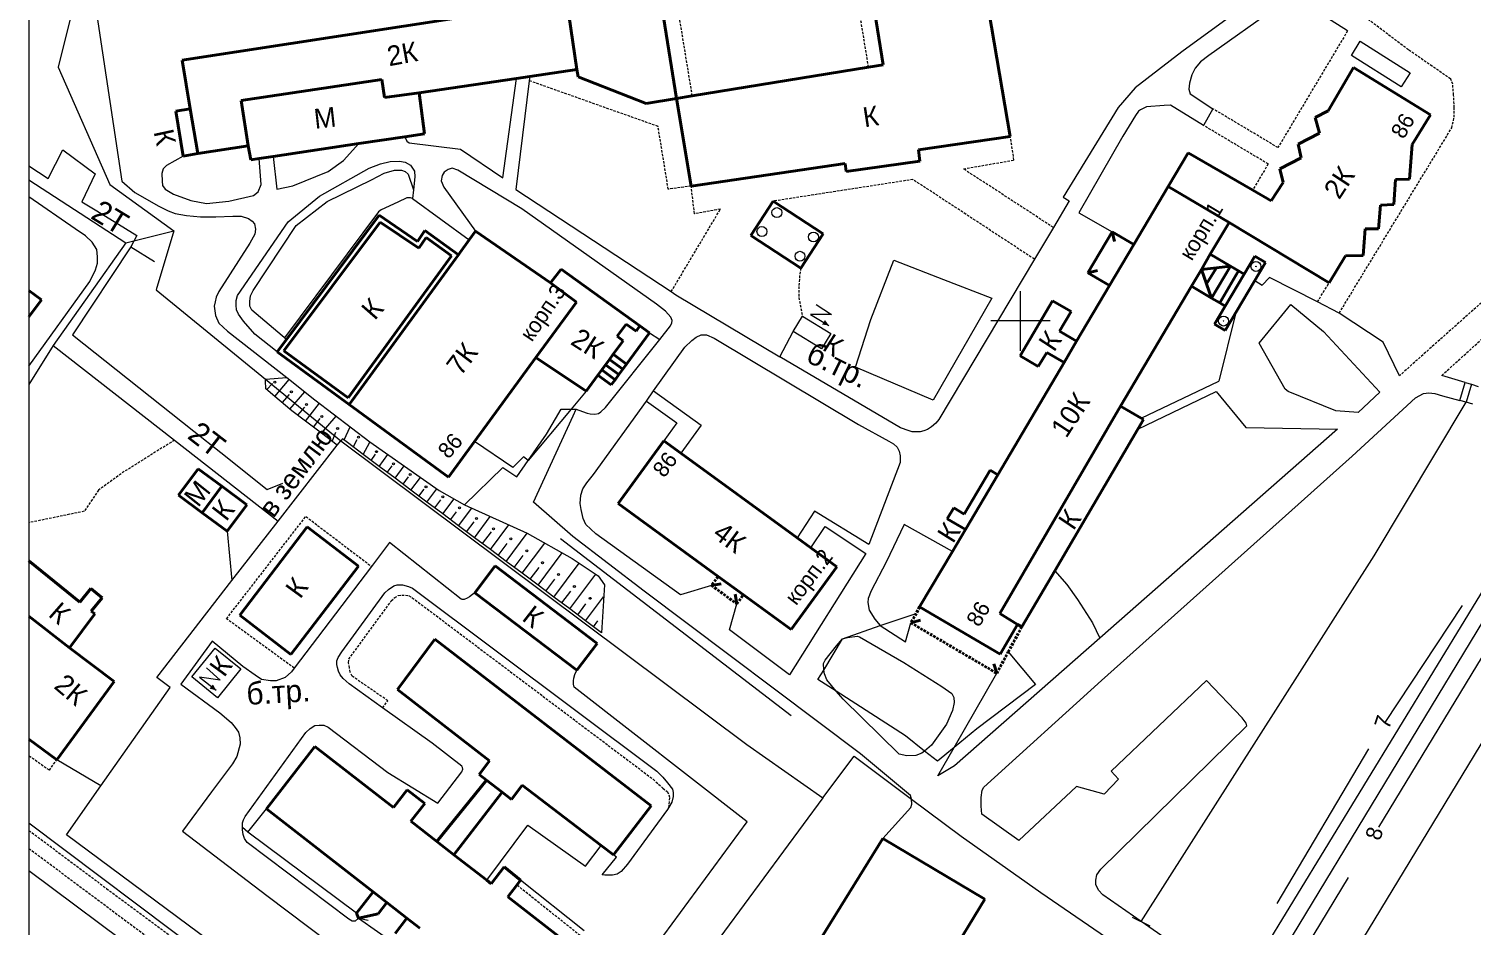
# Model space of a CAD drawing. Extents: x 1000 to 4000, y -5000 to -1000.
# Drawn here: x 2000 to 2291.1, y -1722.1 to -1541.1 of the extents above; entities that cross this region are included whole.
import ezdxf
from ezdxf.enums import TextEntityAlignment as Align

# ---------------------------------------------------------------- set-up
doc = ezdxf.new("R2010")
doc.units = 0
doc.header["$MEASUREMENT"] = 0
doc.linetypes.add('DASHED', pattern=[0.75, 0.5, -0.25])
for name, color, linetype in [('1', 7, 'CONTINUOUS'), ('11', 7, 'CONTINUOUS'), ('13', 7, 'CONTINUOUS'), ('16', 7, 'CONTINUOUS'), ('17', 7, 'CONTINUOUS'), ('18', 7, 'CONTINUOUS'), ('19', 7, 'CONTINUOUS'), ('24', 7, 'CONTINUOUS'), ('25', 7, 'CONTINUOUS'), ('37', 7, 'CONTINUOUS'), ('40', 7, 'CONTINUOUS'), ('42', 7, 'CONTINUOUS'), ('6', 7, 'CONTINUOUS'), ('7', 7, 'CONTINUOUS')]:
    doc.layers.add(name, color=color, linetype=linetype)
doc.styles.get("Standard").update_dxf_attribs({"font": 'txt', "height": 0.2})

msp = doc.modelspace()

# ---------------------------------------------------------------- linework, layer by layer
at = {"layer": '1', "color": 253, "linetype": 'Continuous', "lineweight": 0}
for p, q in [((2000, -1000), (2000, -2000)), ((2200, -1606.06), (2200, -1594.02)), ((2205.96, -1600), (2194.04, -1600))]:
    msp.add_line(p, q, dxfattribs=at)
at = {"layer": '11', "color": 253, "linetype": 'Continuous', "lineweight": 0}
for p, q in [((2010.84, -1528.99), (2005.91, -1548.88)), ((2005.91, -1548.88), (2016.32, -1572.53)), ((2000, -1571.61), (2019.57, -1584.25)), ((2016.32, -1572.53), (2029.27, -1581.88)), ((2077.4, -1575.36), (2088.81, -1583.69)), ((2029.27, -1581.88), (2025.65, -1593.77)), ((2019.57, -1584.25), (2004.92, -1604.98)), ((2169.84, -1599.73), (2174.48, -1587.8)), ((2174.48, -1587.8), (2184.44, -1591.67)), ((2184.44, -1591.67), (2194.2, -1595.46)), ((2025.65, -1593.77), (2047.7, -1611.78)), ((2194.2, -1595.46), (2182.39, -1615.99)), ((2166.73, -1609.34), (2169.84, -1599.73)), ((2004.92, -1604.98), (2000, -1612.88)), ((2004.92, -1604.98), (2029.39, -1624.07)), ((2182.39, -1615.99), (2166.73, -1609.34)), ((2047.7, -1611.78), (2062.9, -1624.19)), ((2112.4, -1614.21), (2109.39, -1617.82)), ((2109.39, -1617.82), (2100.71, -1628.15)), ((2271.31, -1647.44), (2289.86, -1616.42)), ((2029.39, -1624.07), (2050.31, -1640.39)), ((2062.19, -1625.11), (2062.9, -1624.19)), ((2062.9, -1624.19), (2144.79, -1685.44)), ((2050.31, -1640.39), (2062.19, -1625.11)), ((2097.64, -1629.58), (2089.88, -1624.33)), ((2099.73, -1627.46), (2097.64, -1629.58)), ((2100.71, -1628.15), (2099.73, -1627.46)), ((2040.97, -1652.41), (2050.31, -1640.39)), ((2039.98, -1642.46), (2040.97, -1652.41)), ((2224.33, -1721.15), (2271.31, -1647.44)), ((2025.79, -1671.94), (2040.97, -1652.41)), ((2171.72, -1661.45), (2178.99, -1659.02)), ((2164.12, -1664.17), (2171.72, -1661.45)), ((2160.31, -1670.48), (2164.12, -1664.17)), ((2197.54, -1666.78), (2203.05, -1673.36)), ((2159.16, -1672.33), (2160.31, -1670.48)), ((2028.52, -1673.97), (2025.79, -1671.94)), ((2162.85, -1674.71), (2159.16, -1672.33)), ((2203.05, -1673.36), (2191.17, -1682.31)), ((2014.54, -1693.78), (2028.52, -1673.97)), ((2176.79, -1683.68), (2162.85, -1674.71)), ((2191.17, -1682.31), (2186.61, -1686.06)), ((2180.64, -1686.77), (2176.79, -1683.68)), ((2144.79, -1685.44), (2160.13, -1696.19)), ((2160.13, -1696.19), (2166.44, -1687.79)), ((2166.44, -1687.79), (2178.05, -1696.46)), ((2183.23, -1688.85), (2180.64, -1686.77)), ((2186.61, -1686.06), (2183.23, -1688.85)), ((2014.54, -1693.78), (2005.64, -1688.52)), ((2007.57, -1703.65), (2014.54, -1693.78)), ((2160.13, -1696.19), (2123.03, -1746.51)), ((2178.05, -1696.46), (2188.03, -1703.92)), ((2072.16, -1751.55), (2007.57, -1703.65)), ((2188.03, -1703.92), (2204.09, -1715.29)), ((2204.09, -1715.29), (2220.77, -1726.73)), ((2222.54, -1720.26), (2226.12, -1722.04))]:
    msp.add_line(p, q, dxfattribs=at)
at = {"layer": '13', "color": 253, "linetype": 'Continuous', "lineweight": 40}
for p, q in [((2172.28, -1548.39), (2168.59, -1525)), ((2126.56, -1529.46), (2130.6, -1555.2)), ((2108.53, -1535.52), (2030.91, -1547.41)), ((2110.55, -1549.32), (2108.53, -1535.52)), ((2193.11, -1534.35), (2197.95, -1562.84)), ((2030.91, -1547.41), (2032.55, -1557.23)), ((2169.36, -1548.87), (2172.28, -1548.39)), ((2042.83, -1555.57), (2071.17, -1551.36)), ((2071.17, -1551.36), (2071.7, -1554.95)), ((2078.7, -1554.04), (2098.38, -1551.12)), ((2098.38, -1551.12), (2101.02, -1550.73)), ((2101.02, -1550.73), (2110.55, -1549.32)), ((2110.77, -1550.78), (2110.55, -1549.32)), ((2124.53, -1556.17), (2110.77, -1550.78)), ((2133.81, -1554.67), (2169.36, -1548.87)), ((2262.08, -1557.68), (2267.18, -1548.93)), ((2267.18, -1548.93), (2282.72, -1558.46)), ((2071.7, -1554.95), (2078.7, -1554.04)), ((2079.8, -1562.28), (2078.7, -1554.04)), ((2029.61, -1557.72), (2032.55, -1557.23)), ((2032.55, -1557.23), (2034.07, -1566.29)), ((2044.25, -1564.7), (2042.83, -1555.57)), ((2130.6, -1555.2), (2124.53, -1556.17)), ((2130.6, -1555.2), (2133.81, -1554.67)), ((2133.57, -1572.84), (2130.6, -1555.2)), ((2031.12, -1566.78), (2029.61, -1557.72)), ((2259.44, -1559.02), (2262.08, -1557.68)), ((2260.29, -1562.17), (2259.44, -1559.02)), ((2282.72, -1558.46), (2279.03, -1564.42)), ((2066.54, -1564.27), (2075.82, -1562.88)), ((2075.82, -1562.88), (2079.8, -1562.28)), ((2197.95, -1562.84), (2179.45, -1565.55)), ((2197.95, -1562.84), (2197.95, -1562.84)), ((2256, -1564.41), (2260.29, -1562.17)), ((2034.07, -1566.29), (2044.25, -1564.7)), ((2044.25, -1564.7), (2044.78, -1567.55)), ((2049.27, -1566.87), (2066.54, -1564.27)), ((2179.45, -1565.55), (2179.72, -1567.82)), ((2256.61, -1567.16), (2256, -1564.41)), ((2279.03, -1564.42), (2278.46, -1571.41)), ((2034.07, -1566.29), (2031.12, -1566.78)), ((2044.78, -1567.55), (2046.43, -1567.3)), ((2046.43, -1567.3), (2049.27, -1566.87)), ((2164.65, -1568.31), (2133.57, -1572.84)), ((2164.86, -1569.9), (2164.65, -1568.31)), ((2179.72, -1567.82), (2164.86, -1569.9)), ((2229.81, -1572.9), (2233.82, -1566.11)), ((2233.82, -1566.11), (2246.83, -1573.63)), ((2252.3, -1569.39), (2256.61, -1567.16)), ((2252.96, -1572.09), (2252.3, -1569.39)), ((2275.66, -1571.48), (2275.29, -1576.55)), ((2278.46, -1571.41), (2275.66, -1571.48)), ((2222.86, -1584.65), (2229.81, -1572.9)), ((2229.81, -1572.9), (2242.07, -1580.21)), ((2246.83, -1573.63), (2250.54, -1575.78)), ((2250.54, -1575.78), (2252.96, -1572.09)), ((2145.63, -1582.78), (2150.14, -1575.88)), ((2150.14, -1575.88), (2160.22, -1582.48)), ((2272.58, -1576.66), (2272.24, -1581.43)), ((2275.29, -1576.55), (2272.58, -1576.66)), ((2051.45, -1606.07), (2070.86, -1580.1)), ((2051.94, -1603.75), (2070.63, -1578.73)), ((2070.63, -1578.73), (2078.4, -1584.01)), ((2070.86, -1580.1), (2078.66, -1585.39)), ((2242.07, -1580.21), (2238.28, -1586.6)), ((2262.24, -1592.34), (2242.07, -1580.21)), ((2078.4, -1584.01), (2079.89, -1581.8)), ((2078.66, -1585.39), (2080.14, -1583.22)), ((2079.89, -1581.8), (2086.65, -1586.7)), ((2080.14, -1583.22), (2085.25, -1586.92)), ((2088.81, -1583.69), (2090.05, -1581.95)), ((2090.05, -1581.95), (2105.24, -1592.37)), ((2155.71, -1589.38), (2145.63, -1582.78)), ((2160.22, -1582.48), (2155.71, -1589.38)), ((2218.48, -1582.06), (2213.59, -1590.33)), ((2218.97, -1584), (2218.48, -1582.06)), ((2222.86, -1584.65), (2218.48, -1582.06)), ((2269.53, -1581.49), (2269.14, -1586.82)), ((2272.24, -1581.43), (2269.53, -1581.49)), ((2086.65, -1586.7), (2086.94, -1586.3)), ((2086.94, -1586.3), (2088.81, -1583.69)), ((2217.97, -1592.92), (2222.86, -1584.65)), ((2085.25, -1586.92), (2064.4, -1615.51)), ((2065.21, -1616.1), (2086.06, -1587.51)), ((2086.06, -1587.51), (2086.65, -1586.7)), ((2238.28, -1586.6), (2236.49, -1589.63)), ((2239.55, -1589.3), (2236.49, -1589.63)), ((2239.55, -1589.3), (2237.53, -1592.54)), ((2238.28, -1586.6), (2242.34, -1589)), ((2242.34, -1589), (2238.55, -1595.41)), ((2242.34, -1589), (2239.55, -1589.3)), ((2249.42, -1588.24), (2241.26, -1601.97)), ((2242.34, -1589), (2243.97, -1589.96)), ((2245.09, -1590.63), (2247.27, -1586.97)), ((2247.27, -1586.97), (2249.42, -1588.24)), ((2265.53, -1586.92), (2262.24, -1592.34)), ((2269.14, -1586.82), (2265.53, -1586.92)), ((2105.24, -1592.37), (2107.34, -1589.58)), ((2107.34, -1589.58), (2123.23, -1600.99)), ((2215.52, -1589.84), (2213.59, -1590.33)), ((2213.59, -1590.33), (2217.97, -1592.92)), ((2236.49, -1589.63), (2234.5, -1593)), ((2237.53, -1592.54), (2236.49, -1589.63)), ((2243.97, -1589.96), (2240.18, -1596.37)), ((2241.3, -1597.04), (2245.09, -1590.63)), ((2243.97, -1589.96), (2245.09, -1590.63)), ((2002.55, -1595.8), (2000, -1593.9)), ((2110.48, -1596.22), (2105.24, -1592.37)), ((2211.33, -1604.14), (2217.97, -1592.92)), ((2234.5, -1593), (2220.17, -1617.2)), ((2238.55, -1595.41), (2234.5, -1593)), ((2238.55, -1595.41), (2237.53, -1592.54)), ((2000, -1599.24), (2002.55, -1595.8)), ((2102.22, -1607.38), (2110.48, -1596.22)), ((2206.48, -1595.96), (2199.91, -1607.07)), ((2210.2, -1598.16), (2206.48, -1595.96)), ((2238.55, -1595.41), (2240.18, -1596.37)), ((2239.12, -1600.7), (2241.3, -1597.04)), ((2240.18, -1596.37), (2241.3, -1597.04)), ((2120.46, -1600.68), (2118.65, -1603.1)), ((2122.47, -1602.07), (2120.46, -1600.68)), ((2123.23, -1600.99), (2122.47, -1602.07)), ((2123.23, -1600.99), (2125.18, -1602.43)), ((2207.88, -1602.1), (2210.2, -1598.16)), ((2241.26, -1601.97), (2239.12, -1600.7)), ((2050.05, -1606.28), (2051.94, -1603.75)), ((2118.65, -1603.1), (2119.84, -1604.06)), ((2125.18, -1602.43), (2120.55, -1608.75)), ((2211.33, -1604.14), (2207.88, -1602.1)), ((2064.62, -1616.91), (2050.05, -1606.28)), ((2064.4, -1615.51), (2051.45, -1606.07)), ((2117.86, -1606.77), (2117.09, -1607.82)), ((2119.84, -1604.06), (2117.86, -1606.77)), ((2117.86, -1606.77), (2120.55, -1608.75)), ((2203.59, -1609.25), (2205.29, -1606.37)), ((2205.29, -1606.37), (2208.79, -1608.44)), ((2208.79, -1608.44), (2211.33, -1604.14)), ((2102.22, -1607.38), (2089.88, -1624.33)), ((2112.4, -1614.21), (2102.22, -1607.38)), ((2116.32, -1608.87), (2115.55, -1609.92)), ((2117.09, -1607.82), (2116.32, -1608.87)), ((2116.32, -1608.87), (2119.01, -1610.84)), ((2117.09, -1607.82), (2119.78, -1609.79)), ((2120.55, -1608.75), (2119.78, -1609.79)), ((2195.41, -1631.06), (2208.79, -1608.44)), ((2199.91, -1607.07), (2203.59, -1609.25)), ((2114.78, -1610.96), (2112.4, -1614.21)), ((2115.55, -1609.92), (2114.78, -1610.96)), ((2117.47, -1612.94), (2114.78, -1610.96)), ((2115.55, -1609.92), (2118.24, -1611.89)), ((2118.24, -1611.89), (2117.47, -1612.94)), ((2119.01, -1610.84), (2118.24, -1611.89)), ((2119.78, -1609.79), (2119.01, -1610.84)), ((2064.62, -1616.91), (2065.21, -1616.1)), ((2084.65, -1631.52), (2064.62, -1616.91)), ((2220.17, -1617.2), (2195.84, -1659.05)), ((2220.17, -1617.2), (2224.36, -1619.66)), ((2224.81, -1619.93), (2223.69, -1621.83)), ((2224.36, -1619.66), (2224.81, -1619.93)), ((2118.85, -1636.87), (2128.08, -1624.19)), ((2128.08, -1624.19), (2131.51, -1626.69)), ((2223.69, -1621.83), (2206.9, -1650.42)), ((2089.88, -1624.33), (2084.65, -1631.52)), ((2131.51, -1626.69), (2154.94, -1643.77)), ((2034.16, -1629.84), (2030.19, -1635.16)), ((2038.92, -1633.38), (2034.16, -1629.84)), ((2193.89, -1630.16), (2188.67, -1638.98)), ((2188.88, -1642.1), (2195.41, -1631.06)), ((2195.41, -1631.06), (2193.89, -1630.16)), ((2030.19, -1635.16), (2034.95, -1638.71)), ((2034.95, -1638.71), (2038.92, -1633.38)), ((2043.95, -1637.14), (2038.92, -1633.38)), ((2034.95, -1638.71), (2039.98, -1642.46)), ((2039.98, -1642.46), (2043.95, -1637.14)), ((2139, -1651.56), (2118.85, -1636.87)), ((2186.55, -1637.73), (2185.24, -1639.95)), ((2188.67, -1638.98), (2186.55, -1637.73)), ((2042.52, -1659.37), (2056.15, -1641.59)), ((2056.15, -1641.59), (2066.5, -1649.52)), ((2185.24, -1639.95), (2188.88, -1642.1)), ((2154.94, -1643.77), (2157.72, -1645.8)), ((2186.28, -1646.51), (2188.88, -1642.1)), ((2157.72, -1645.8), (2162.96, -1649.62)), ((2179.66, -1657.69), (2186.28, -1646.51)), ((2000, -1648.43), (2010.3, -1656.72)), ((2066.5, -1649.52), (2052.87, -1667.3)), ((2089.92, -1654.87), (2094.04, -1649.44)), ((2094.04, -1649.44), (2114.64, -1665.06)), ((2162.96, -1649.62), (2153.72, -1662.29)), ((2206.9, -1650.42), (2200.26, -1661.74)), ((2137.68, -1653.37), (2139.65, -1653.06)), ((2144.11, -1655.28), (2139, -1651.56)), ((2010.3, -1656.72), (2012.48, -1654.01)), ((2012.48, -1654.01), (2014.77, -1655.85)), ((2014.77, -1655.85), (2012.59, -1658.57)), ((2110.52, -1670.49), (2089.92, -1654.87)), ((2142.79, -1657.1), (2142.48, -1655.12)), ((2153.72, -1662.29), (2144.11, -1655.28)), ((2013.28, -1659.12), (2008.22, -1665.97)), ((2012.59, -1658.57), (2013.28, -1659.12)), ((2195.9, -1667.22), (2179.66, -1657.69)), ((2195.84, -1659.05), (2199.41, -1661.24)), ((2008.22, -1665.97), (2000, -1659.61)), ((2052.87, -1667.3), (2042.52, -1659.37)), ((2177.88, -1660.91), (2179.82, -1660.41)), ((2199.41, -1661.24), (2195.9, -1667.22)), ((2200.26, -1661.74), (2199.41, -1661.24)), ((2008.22, -1665.97), (2017.2, -1672.78)), ((2114.64, -1665.06), (2110.52, -1670.49)), ((2195.22, -1671.09), (2194.64, -1669.17)), ((2017.2, -1672.78), (2005.64, -1688.52)), ((2005.64, -1688.52), (2000, -1684.39))]:
    msp.add_line(p, q, dxfattribs=at)
at = {"layer": '13', "color": 253, "linetype": 'DASHED', "lineweight": 40}
for p, q in [((2139, -1651.56), (2137.68, -1653.37)), ((2137.68, -1653.37), (2142.79, -1657.1)), ((2142.79, -1657.1), (2144.11, -1655.28)), ((2178.99, -1659.02), (2177.88, -1660.91)), ((2179.66, -1657.69), (2178.99, -1659.02)), ((2177.88, -1660.91), (2195.22, -1671.09)), ((2197.54, -1666.78), (2200.26, -1661.74)), ((2195.22, -1671.09), (2197.54, -1666.78))]:
    msp.add_line(p, q, dxfattribs=at)
at = {"layer": '16', "color": 253, "linetype": 'Continuous', "lineweight": 0}
for p, q in [((2158.81, -1596.71), (2161.91, -1598.77)), ((2154.12, -1602.18), (2156.01, -1599.07)), ((2156.01, -1599.07), (2161.76, -1602.57)), ((2161.91, -1598.77), (2157.66, -1598.77)), ((2157.66, -1598.77), (2161.35, -1600.93)), ((2159.87, -1605.68), (2154.12, -1602.18)), ((2161.76, -1602.57), (2159.87, -1605.68)), ((2032.85, -1671.84), (2037.6, -1666)), ((2037.6, -1666), (2042.76, -1670.2)), ((2035.81, -1670), (2038.61, -1672.46)), ((2042.76, -1670.2), (2038.02, -1676.04)), ((2038.02, -1676.04), (2032.85, -1671.84)), ((2038.61, -1672.46), (2034.4, -1671.88)), ((2034.4, -1671.88), (2037.77, -1674.52))]:
    msp.add_line(p, q, dxfattribs=at)
for points in [[(2161.35, -1600.93), (2160.57, -1599.85), (2159.99, -1600.77)], [(2037.77, -1674.52), (2037.13, -1673.35), (2036.44, -1674.19)]]:
    msp.add_solid(points, dxfattribs=at)
at = {"layer": '18', "color": 253, "linetype": 'Continuous', "lineweight": 0}
for p, q in [((2003.87, -1571.34), (2006.85, -1565.55)), ((2006.85, -1565.55), (2013.39, -1570.39)), ((2000, -1568.77), (2003.87, -1571.34)), ((2013.39, -1570.39), (2010.68, -1575.99)), ((2010.68, -1575.99), (2013.73, -1577.86)), ((2013.73, -1577.86), (2019.49, -1581.4)), ((2019.49, -1581.4), (2021.78, -1582.81)), ((2021.78, -1582.81), (2020.56, -1585.07)), ((2020.56, -1585.07), (2008.83, -1602.84)), ((2020.56, -1585.07), (2025.31, -1588.05)), ((2008.83, -1602.84), (2033.24, -1622.24)), ((2033.24, -1622.24), (2038.69, -1626.57)), ((2038.69, -1626.57), (2048.08, -1634.03)), ((2048.08, -1634.03), (2051.2, -1632.72))]:
    msp.add_line(p, q, dxfattribs=at)
at = {"layer": '24', "color": 253, "linetype": 'DASHED', "lineweight": 0}
for p, q in [((2169.36, -1548.87), (2165.06, -1522.57)), ((2133.81, -1554.67), (2129.6, -1528.92)), ((2278.25, -1545.36), (2268.16, -1537.75)), ((2265.96, -1541.56), (2251.93, -1565.08)), ((2286.77, -1551.25), (2278.25, -1545.36)), ((2287.17, -1552.31), (2286.77, -1551.25)), ((2126.9, -1560.81), (2100.91, -1551.58)), ((2287.36, -1554.47), (2287.17, -1552.31)), ((2251.93, -1565.08), (2238.82, -1557.25)), ((2287.49, -1557.04), (2287.36, -1554.47)), ((2287.49, -1558.94), (2287.49, -1557.04)), ((2286.97, -1561.11), (2287.49, -1558.94)), ((2128.96, -1573.48), (2126.9, -1560.81)), ((2198.69, -1567.58), (2197.95, -1562.84)), ((2249.96, -1568.38), (2236.92, -1560.6)), ((2264.28, -1598.45), (2286.97, -1561.11)), ((2188.51, -1569.38), (2198.69, -1567.58)), ((2249.96, -1568.38), (2246.83, -1573.63)), ((2178.3, -1571.51), (2150.14, -1575.88)), ((2202.81, -1587.59), (2178.3, -1571.51)), ((2206.64, -1581.19), (2188.51, -1569.38)), ((2133.57, -1572.84), (2128.96, -1573.48)), ((2134.26, -1578.41), (2133.57, -1572.84)), ((2129.56, -1594.13), (2139.47, -1577.5)), ((2139.47, -1577.5), (2134.26, -1578.41)), ((2155.45, -1590.89), (2155.3, -1593.08)), ((2155.71, -1589.38), (2155.45, -1590.89)), ((2155.3, -1593.08), (2155.3, -1595.32)), ((2259.89, -1596.21), (2262.24, -1592.34)), ((2295.19, -1594.37), (2276.43, -1611.1)), ((2155.3, -1595.32), (2156.01, -1599.07)), ((2284.98, -1611.01), (2294.66, -1602.21)), ((2029.39, -1624.07), (2019.25, -1630.41)), ((2019.25, -1630.41), (2014.06, -1634.14)), ((2014.06, -1634.14), (2011.18, -1638.43)), ((2011.18, -1638.43), (2000, -1640.73)), ((2039.86, -1660.1), (2055.86, -1639.46)), ((2055.86, -1639.46), (2069.11, -1649.53)), ((2073.1, -1656.5), (2073.78, -1655.84)), ((2073.78, -1655.84), (2074.51, -1655.42)), ((2074.51, -1655.42), (2075.2, -1655.32)), ((2075.2, -1655.32), (2075.94, -1655.32)), ((2075.94, -1655.32), (2076.6, -1655.44)), ((2076.6, -1655.44), (2077.34, -1655.86)), ((2077.34, -1655.86), (2125.91, -1692.46)), ((2064.52, -1668.23), (2073.1, -1656.5)), ((2053.53, -1670.05), (2039.86, -1660.1)), ((2064.49, -1668.96), (2064.52, -1668.23)), ((2064.66, -1669.99), (2064.49, -1668.96)), ((2064.79, -1670.88), (2064.66, -1669.99)), ((2065.22, -1671.69), (2064.79, -1670.88)), ((2072.39, -1676.64), (2065.22, -1671.69)), ((2071.35, -1678.08), (2072.39, -1676.64)), ((2004.13, -1690.66), (2000, -1687.76)), ((2004.13, -1690.66), (2005.64, -1688.52)), ((2125.91, -1692.46), (2127.88, -1694.25)), ((2127.88, -1694.25), (2128.72, -1694.96)), ((2128.72, -1694.96), (2129.09, -1695.58)), ((2129.21, -1696.22), (2129.01, -1698.2)), ((2129.09, -1695.58), (2129.21, -1696.22)), ((2000, -1702.77), (2015.69, -1714.51)), ((2000, -1706.41), (2107.31, -1786.46)), ((2015.69, -1714.51), (2109.05, -1783.85)), ((2111.18, -1723.99), (2098.41, -1713.8))]:
    msp.add_line(p, q, dxfattribs=at)
at = {"layer": '24', "color": 253, "linetype": 'Continuous', "lineweight": 0}
for p, q in [((2012.28, -1529.04), (2018.75, -1571.83)), ((2248.09, -1534.39), (2232.57, -1545.77)), ((2251.66, -1536.85), (2238, -1546.48)), ((2265.96, -1541.56), (2257.57, -1536.19)), ((2266.73, -1546.47), (2268.54, -1543.62)), ((2268.54, -1543.62), (2278.57, -1550)), ((2232.57, -1545.77), (2223.13, -1553.05)), ((2236.29, -1547.77), (2235.2, -1549.05)), ((2238, -1546.48), (2236.29, -1547.77)), ((2276.76, -1552.85), (2266.73, -1546.47)), ((2095.58, -1571.2), (2098.38, -1551.12)), ((2101.02, -1550.73), (2100.91, -1551.58)), ((2234.55, -1550.39), (2234.06, -1552.07)), ((2235.2, -1549.05), (2234.55, -1550.39)), ((2278.57, -1550), (2276.76, -1552.85)), ((2100.91, -1551.58), (2098.25, -1573.52)), ((2223.13, -1553.05), (2219.73, -1556.98)), ((2234.06, -1552.07), (2233.96, -1553.31)), ((2233.96, -1553.31), (2234.22, -1554.23)), ((2234.22, -1554.23), (2238.82, -1557.25)), ((2219.73, -1556.98), (2208.62, -1575.05)), ((2225.41, -1556.85), (2224.19, -1557.47)), ((2228.98, -1556.56), (2225.41, -1556.85)), ((2230.23, -1556.52), (2228.98, -1556.56)), ((2236.92, -1560.6), (2230.23, -1556.52)), ((2238.82, -1557.25), (2236.92, -1560.6)), ((2223.19, -1558.61), (2220.66, -1562.75)), ((2223.78, -1557.75), (2223.19, -1558.61)), ((2224.19, -1557.47), (2223.78, -1557.75)), ((2075.82, -1562.88), (2076.22, -1563.81)), ((2220.66, -1562.75), (2211.79, -1578.25)), ((2063.45, -1567.7), (2066.54, -1564.27)), ((2076.22, -1563.81), (2076.7, -1564.12)), ((2076.7, -1564.12), (2087.09, -1565.39)), ((2087.09, -1565.39), (2095.58, -1571.2)), ((2027.73, -1568.69), (2027.11, -1569.35)), ((2031.12, -1566.78), (2027.73, -1568.69)), ((2046.86, -1572.54), (2046.43, -1567.3)), ((2049.27, -1566.87), (2050.01, -1573.47)), ((2060.37, -1569.89), (2063.45, -1567.7)), ((2068.63, -1569.2), (2070.89, -1568.38)), ((2070.89, -1568.38), (2072.88, -1567.87)), ((2072.88, -1567.87), (2074.75, -1567.79)), ((2074.75, -1567.79), (2075.88, -1567.99)), ((2075.88, -1567.99), (2076.97, -1568.65)), ((2076.97, -1568.65), (2077.78, -1569.82)), ((2018.75, -1571.83), (2021.38, -1574.1)), ((2027.11, -1569.35), (2026.8, -1570.28)), ((2026.8, -1570.28), (2026.88, -1571.84)), ((2026.88, -1571.84), (2026.95, -1572.7)), ((2053.24, -1572.81), (2060.37, -1569.89)), ((2058.59, -1574.84), (2068.63, -1569.2)), ((2060.16, -1575.95), (2069.08, -1571.58)), ((2069.08, -1571.58), (2071.64, -1570.26)), ((2071.64, -1570.26), (2073.74, -1569.6)), ((2073.74, -1569.6), (2075.15, -1569.6)), ((2075.15, -1569.6), (2075.89, -1569.91)), ((2075.89, -1569.91), (2076.47, -1570.41)), ((2076.47, -1570.41), (2077.57, -1573.62)), ((2077.82, -1570.95), (2077.57, -1573.62)), ((2077.78, -1569.82), (2077.82, -1570.95)), ((2083.38, -1570.72), (2083.19, -1571.79)), ((2083.19, -1571.79), (2083.7, -1573.05)), ((2083.75, -1570.02), (2083.38, -1570.72)), ((2084.54, -1569.46), (2083.75, -1570.02)), ((2085.38, -1569.23), (2084.54, -1569.46)), ((2086.49, -1569.6), (2085.38, -1569.23)), ((2099.41, -1577.43), (2086.49, -1569.6)), ((2021.38, -1574.1), (2026.21, -1576.92)), ((2026.95, -1572.7), (2027.5, -1573.44)), ((2027.5, -1573.44), (2029.14, -1574.49)), ((2029.14, -1574.49), (2032.68, -1575.74)), ((2040.32, -1575.89), (2045.34, -1574.76)), ((2045.34, -1574.76), (2046.27, -1574.02)), ((2046.27, -1574.02), (2046.86, -1572.54)), ((2050.01, -1573.47), (2053.24, -1572.81)), ((2077.57, -1573.62), (2077.4, -1575.36)), ((2083.7, -1573.05), (2090.05, -1581.95)), ((2098.25, -1573.52), (2129.56, -1594.13)), ((2009.36, -1581.49), (2000, -1575.03)), ((2026.21, -1576.92), (2028.12, -1577.84)), ((2032.68, -1575.74), (2035.8, -1576.32)), ((2035.8, -1576.32), (2040.32, -1575.89)), ((2052.33, -1580.02), (2058.59, -1574.84)), ((2053.9, -1580.77), (2060.16, -1575.95)), ((2126.58, -1596.65), (2099.41, -1577.43)), ((2209.85, -1575.82), (2206.64, -1581.19)), ((2208.62, -1575.05), (2209.85, -1575.82)), ((2028.12, -1577.84), (2029.53, -1578.34)), ((2029.53, -1578.34), (2031.79, -1578.78)), ((2031.79, -1578.78), (2034.63, -1579.01)), ((2034.63, -1579.01), (2037.74, -1579.04)), ((2037.74, -1579.04), (2041.12, -1578.89)), ((2041.12, -1578.89), (2042.82, -1578.92)), ((2042.09, -1594.88), (2052.33, -1580.02)), ((2042.82, -1578.92), (2044.32, -1579.39)), ((2044.32, -1579.39), (2045.02, -1579.89)), ((2045.02, -1579.89), (2045.52, -1580.48)), ((2045.52, -1580.48), (2045.69, -1581.56)), ((2211.79, -1578.25), (2218.48, -1582.06)), ((2011.42, -1582.88), (2009.36, -1581.49)), ((2012.76, -1584.17), (2011.42, -1582.88)), ((2045.58, -1582.53), (2044.58, -1584.36)), ((2045.22, -1593.92), (2053.9, -1580.77)), ((2045.69, -1581.56), (2045.58, -1582.53)), ((2206.64, -1581.19), (2202.81, -1587.59)), ((2013.71, -1585.61), (2012.76, -1584.17)), ((2013.86, -1587.09), (2013.71, -1585.61)), ((2044.58, -1584.36), (2038.33, -1594.12)), ((2013.47, -1589.72), (2013.81, -1588.38)), ((2013.81, -1588.38), (2013.86, -1587.09)), ((2202.81, -1587.59), (2183.5, -1619.92)), ((2000, -1609.19), (2012.28, -1592.07)), ((2012.28, -1592.07), (2013.47, -1589.72)), ((2247.24, -1591.9), (2248.75, -1592.79)), ((2250.21, -1591.28), (2248.75, -1592.79)), ((2259.89, -1596.21), (2250.21, -1591.28)), ((2038.33, -1594.12), (2037.77, -1595.24)), ((2041.82, -1595.89), (2042.09, -1594.88)), ((2044.56, -1596.14), (2044.68, -1594.98)), ((2044.68, -1594.98), (2045.22, -1593.92)), ((2129.56, -1594.13), (2130.49, -1594.74)), ((2130.49, -1594.74), (2151.49, -1607.26)), ((2037.56, -1596.21), (2037.36, -1597.06)), ((2037.36, -1597.06), (2037.62, -1598.96)), ((2037.77, -1595.24), (2037.56, -1596.21)), ((2041.82, -1596.83), (2041.82, -1595.89)), ((2041.9, -1597.77), (2041.82, -1596.83)), ((2042.29, -1598.7), (2041.9, -1597.77)), ((2044.6, -1597.08), (2044.56, -1596.14)), ((2044.95, -1597.86), (2044.6, -1597.08)), ((2051.94, -1603.75), (2044.95, -1597.86)), ((2128.39, -1598.05), (2126.58, -1596.65)), ((2129.45, -1599.26), (2128.39, -1598.05)), ((2248.17, -1604.53), (2254.54, -1596.71)), ((2254.54, -1596.71), (2261.1, -1602.17)), ((2264.28, -1598.45), (2259.89, -1596.21)), ((2037.62, -1598.96), (2038.33, -1600.46)), ((2038.33, -1600.46), (2040.05, -1602.07)), ((2043.3, -1600.1), (2042.29, -1598.7)), ((2045.56, -1602.68), (2043.3, -1600.1)), ((2127.24, -1603.76), (2129.43, -1601.01)), ((2129.43, -1601.01), (2129.71, -1600.42)), ((2129.73, -1599.93), (2129.45, -1599.26)), ((2129.71, -1600.42), (2129.73, -1599.93)), ((2243.43, -1598.31), (2239.99, -1612.18)), ((2273.15, -1604.33), (2264.28, -1598.45)), ((2040.05, -1602.07), (2052.03, -1611.47)), ((2050.05, -1606.28), (2045.56, -1602.68)), ((2116.29, -1617.49), (2127.24, -1603.76)), ((2125.18, -1602.43), (2127.24, -1603.76)), ((2133.72, -1603.95), (2134.56, -1603.3)), ((2134.56, -1603.3), (2135.59, -1602.84)), ((2135.59, -1602.84), (2136.66, -1602.84)), ((2136.66, -1602.84), (2138.19, -1603.53)), ((2138.19, -1603.53), (2167.35, -1620.89)), ((2151.49, -1607.26), (2154.12, -1602.18)), ((2261.1, -1602.17), (2272.45, -1614.41)), ((2126.01, -1614.15), (2132.33, -1605.35)), ((2132.33, -1605.35), (2133.72, -1603.95)), ((2247.29, -1736.5), (2326.64, -1605.58)), ((2253.36, -1613.78), (2248.17, -1604.53)), ((2276.43, -1611.1), (2273.15, -1604.33)), ((2175.78, -1621.58), (2151.49, -1607.26)), ((2052.03, -1611.47), (2057.71, -1615.93)), ((2224.36, -1619.66), (2239.99, -1612.18)), ((2289.72, -1612.45), (2284.98, -1611.01)), ((2124.54, -1616.21), (2126.01, -1614.15)), ((2126.01, -1614.15), (2135.58, -1621.03)), ((2223.69, -1621.83), (2239.47, -1614.28)), ((2239.47, -1614.28), (2245.43, -1621.53)), ((2254.02, -1614.28), (2253.36, -1613.78)), ((2263.59, -1618.18), (2254.02, -1614.28)), ((2266.88, -1627.34), (2279.7, -1615.55)), ((2272.45, -1614.41), (2268.11, -1618.48)), ((2279.7, -1615.55), (2281.28, -1614.67)), ((2281.28, -1614.67), (2282.39, -1614.54)), ((2282.39, -1614.54), (2283.54, -1614.67)), ((2283.54, -1614.67), (2285.09, -1615.13)), ((2285.09, -1615.13), (2288.61, -1616.09)), ((2057.71, -1615.93), (2068.74, -1624.43)), ((2104.41, -1622.84), (2107.39, -1617.84)), ((2107.39, -1617.84), (2109.39, -1617.82)), ((2109.39, -1617.82), (2110.39, -1617.81)), ((2109.75, -1619.15), (2110.39, -1617.81)), ((2110.39, -1617.81), (2111.66, -1618.28)), ((2111.66, -1618.28), (2112.59, -1618.65)), ((2113.91, -1631.01), (2124.54, -1616.21)), ((2114.88, -1618.7), (2115.39, -1618.38)), ((2115.39, -1618.38), (2116.29, -1617.49)), ((2124.54, -1616.21), (2130.66, -1620.6)), ((2268.11, -1618.48), (2263.59, -1618.18)), ((2101.75, -1636.58), (2109.75, -1619.15)), ((2112.59, -1618.65), (2113.18, -1618.77)), ((2113.18, -1618.77), (2114.13, -1618.82)), ((2114.13, -1618.82), (2114.88, -1618.7)), ((2130.66, -1620.6), (2128.08, -1624.19)), ((2135.58, -1621.03), (2131.51, -1626.69)), ((2167.35, -1620.89), (2173.43, -1624.28)), ((2182.07, -1621.38), (2181.27, -1621.91)), ((2182.96, -1620.64), (2182.07, -1621.38)), ((2183.5, -1619.92), (2182.96, -1620.64)), ((2260.56, -1738.66), (2332.77, -1619.69)), ((2100.71, -1628.15), (2104.41, -1622.84)), ((2173.43, -1624.28), (2174.36, -1624.79)), ((2177.52, -1622.22), (2175.78, -1621.58)), ((2178.13, -1622.37), (2177.52, -1622.22)), ((2178.99, -1622.4), (2178.13, -1622.37)), ((2179.8, -1622.37), (2178.99, -1622.4)), ((2180.48, -1622.22), (2179.8, -1622.37)), ((2181.27, -1621.91), (2180.48, -1622.22)), ((2263.91, -1621.85), (2215.99, -1663.99)), ((2244.17, -1734.86), (2312.39, -1623.09)), ((2245.43, -1621.53), (2263.91, -1621.85)), ((2068.74, -1624.43), (2082.78, -1634.22)), ((2174.36, -1624.79), (2175.1, -1625.49)), ((2175.1, -1625.49), (2175.52, -1626.28)), ((2175.52, -1626.28), (2175.75, -1627.26)), ((2087.89, -1637.12), (2095.58, -1629.58)), ((2095.58, -1629.58), (2098.41, -1631.45)), ((2098.41, -1631.45), (2100.71, -1628.15)), ((2175.71, -1628.61), (2169.39, -1645.12)), ((2175.75, -1627.26), (2175.71, -1628.61)), ((2216.33, -1672.54), (2266.88, -1627.34)), ((2111.75, -1633.92), (2112.56, -1632.67)), ((2112.56, -1632.67), (2113.91, -1631.01)), ((2082.78, -1634.22), (2087.89, -1637.12)), ((2111.21, -1636.88), (2111.31, -1635.2)), ((2111.31, -1635.2), (2111.75, -1633.92)), ((2109.71, -1643.48), (2101.75, -1636.58)), ((2111.4, -1638.04), (2111.21, -1636.88)), ((2111.82, -1639.85), (2111.4, -1638.04)), ((2158.45, -1638.41), (2154.94, -1643.77)), ((2169.39, -1645.12), (2158.45, -1638.41)), ((2112.35, -1641.07), (2111.82, -1639.85)), ((2114.34, -1642.95), (2112.35, -1641.07)), ((2157.72, -1645.8), (2160.58, -1641.47)), ((2160.58, -1641.47), (2168.81, -1646.97)), ((2176.52, -1641.11), (2172.89, -1648.7)), ((2186.28, -1646.51), (2176.52, -1641.11)), ((2124.08, -1654.51), (2109.71, -1643.48)), ((2131.4, -1655.28), (2114.34, -1642.95)), ((2072.74, -1644.74), (2069.11, -1649.53)), ((2087.2, -1656.14), (2072.74, -1644.74)), ((2168.81, -1646.97), (2153.38, -1671.4)), ((2069.11, -1649.53), (2053.53, -1670.05)), ((2172.89, -1648.7), (2169.86, -1654.5)), ((2073.61, -1653.48), (2074.28, -1653.28)), ((2074.28, -1653.28), (2075.39, -1653.28)), ((2075.39, -1653.28), (2076.59, -1653.59)), ((2137.68, -1653.37), (2131.4, -1655.28)), ((2063.14, -1666.76), (2071.8, -1654.87)), ((2071.8, -1654.87), (2072.55, -1654.2)), ((2072.55, -1654.2), (2073.61, -1653.48)), ((2076.59, -1653.59), (2077.4, -1653.95)), ((2077.4, -1653.95), (2126.63, -1690.82)), ((2087.41, -1656.22), (2087.2, -1656.14)), ((2087.78, -1656.2), (2087.41, -1656.22)), ((2088.37, -1655.97), (2087.78, -1656.2)), ((2088.86, -1655.66), (2088.37, -1655.97)), ((2089.47, -1655.21), (2088.86, -1655.66)), ((2089.92, -1654.87), (2089.47, -1655.21)), ((2167.74, -1687.34), (2124.08, -1654.51)), ((2169.3, -1656.02), (2169.2, -1656.83)), ((2169.86, -1654.5), (2169.3, -1656.02)), ((2141.29, -1662.33), (2142.79, -1657.1)), ((2169.2, -1656.83), (2169.51, -1658.39)), ((2169.51, -1658.39), (2170.62, -1660.21)), ((2170.62, -1660.21), (2171.72, -1661.45)), ((2171.72, -1661.45), (2176.78, -1664.76)), ((2176.78, -1664.76), (2177.88, -1660.91)), ((2037, -1664.65), (2030.62, -1673.26)), ((2043.15, -1669.74), (2037, -1664.65)), ((2153.38, -1671.4), (2141.29, -1662.33)), ((2162.86, -1665.53), (2164.12, -1664.17)), ((2164.12, -1664.17), (2165.09, -1663.89)), ((2165.09, -1663.89), (2167.04, -1663.62)), ((2167.04, -1663.62), (2167.56, -1663.76)), ((2167.56, -1663.76), (2176.44, -1668.92)), ((2215.99, -1663.99), (2186.66, -1689.78)), ((2062.11, -1668.6), (2062.36, -1667.88)), ((2062.36, -1667.88), (2063.14, -1666.76)), ((2160.58, -1668.46), (2162.86, -1665.53)), ((2045.65, -1671.49), (2043.15, -1669.74)), ((2052.96, -1670.79), (2051.71, -1671.94)), ((2053.53, -1670.05), (2052.96, -1670.79)), ((2062.11, -1669.3), (2062.11, -1668.6)), ((2062.25, -1669.96), (2062.11, -1669.3)), ((2062.47, -1670.65), (2062.25, -1669.96)), ((2062.81, -1671.43), (2062.47, -1670.65)), ((2110.15, -1671.37), (2110.52, -1670.49)), ((2160.26, -1669.1), (2160.58, -1668.46)), ((2160.31, -1670.48), (2160.26, -1669.1)), ((2160.44, -1671.2), (2160.31, -1670.48)), ((2176.44, -1668.92), (2184.12, -1673.77)), ((2030.62, -1673.26), (2038.51, -1679.05)), ((2046.9, -1672.34), (2045.65, -1671.49)), ((2048.71, -1672.64), (2046.9, -1672.34)), ((2049.86, -1672.64), (2048.71, -1672.64)), ((2051.71, -1671.94), (2049.86, -1672.64)), ((2063.42, -1672.13), (2062.81, -1671.43)), ((2064.62, -1673.25), (2063.42, -1672.13)), ((2071.35, -1678.08), (2064.62, -1673.25)), ((2109.84, -1672.63), (2109.94, -1672.09)), ((2109.84, -1673.26), (2109.84, -1672.63)), ((2109.99, -1673.87), (2109.84, -1673.26)), ((2109.94, -1672.09), (2110.15, -1671.37)), ((2160.91, -1672.41), (2160.44, -1671.2)), ((2162.85, -1674.71), (2160.91, -1672.41)), ((2184.12, -1673.77), (2186.16, -1675.2)), ((2186.61, -1686.06), (2195.22, -1671.09)), ((2192.59, -1694.06), (2216.33, -1672.54)), ((2237.5, -1672.53), (2218.27, -1690.81)), ((2244.69, -1680.08), (2237.5, -1672.53)), ((2144.89, -1701.03), (2109.99, -1673.87)), ((2164.21, -1676.32), (2162.85, -1674.71)), ((2175.51, -1687.44), (2164.21, -1676.32)), ((2186.16, -1675.2), (2186.58, -1675.99)), ((2186.58, -1675.99), (2186.62, -1677.02)), ((2038.51, -1679.05), (2040.81, -1681.05)), ((2081.31, -1685.22), (2071.35, -1678.08)), ((2186.3, -1678.6), (2185.09, -1681.35)), ((2186.62, -1677.02), (2186.3, -1678.6)), ((2040.81, -1681.05), (2041.61, -1682.05)), ((2041.61, -1682.05), (2042.26, -1683)), ((2055.84, -1683.02), (2056.72, -1682.21)), ((2056.72, -1682.21), (2057.67, -1681.66)), ((2057.67, -1681.66), (2058.53, -1681.54)), ((2058.53, -1681.54), (2059.48, -1681.57)), ((2059.48, -1681.57), (2060.34, -1681.96)), ((2060.34, -1681.96), (2072.42, -1691.12)), ((2185.09, -1681.35), (2182.07, -1685.58)), ((2216.2, -1710.61), (2245.64, -1681.72)), ((2245.51, -1681.14), (2244.69, -1680.08)), ((2245.64, -1681.72), (2245.51, -1681.14)), ((2042.61, -1685.36), (2041.97, -1687.9)), ((2042.26, -1683), (2042.56, -1684.11)), ((2042.56, -1684.11), (2042.61, -1685.36)), ((2043.6, -1699.98), (2055.84, -1683.02)), ((2087.35, -1689.85), (2081.31, -1685.22)), ((2041.97, -1687.9), (2041.07, -1689.35)), ((2177.83, -1695.77), (2167.74, -1687.34)), ((2177.09, -1687.72), (2175.51, -1687.44)), ((2178.86, -1687.67), (2177.09, -1687.72)), ((2180.11, -1687.21), (2178.86, -1687.67)), ((2180.64, -1686.77), (2180.11, -1687.21)), ((2182.07, -1685.58), (2180.64, -1686.77)), ((2183.33, -1691.78), (2186.61, -1686.06)), ((2041.07, -1689.35), (2036.81, -1695.01)), ((2072.42, -1691.12), (2082.51, -1697.3)), ((2082.51, -1697.3), (2087.3, -1690.94)), ((2087.3, -1690.94), (2087.52, -1690.45)), ((2087.49, -1690.12), (2087.35, -1689.85)), ((2087.52, -1690.45), (2087.49, -1690.12)), ((2126.63, -1690.82), (2127.89, -1692.05)), ((2186.66, -1689.78), (2183.33, -1691.78)), ((2218.27, -1690.81), (2219.74, -1692.46)), ((2127.89, -1692.05), (2128.83, -1693.22)), ((2128.83, -1693.22), (2129.81, -1694.47)), ((2192.3, -1694.69), (2192.59, -1694.06)), ((2211.28, -1693.93), (2199.68, -1704.8)), ((2216.89, -1695.48), (2211.28, -1693.93)), ((2219.74, -1692.46), (2216.89, -1695.48)), ((2036.81, -1695.01), (2030.96, -1702.92)), ((2129.7, -1697.06), (2129.01, -1698.2)), ((2129.97, -1695.95), (2129.7, -1697.06)), ((2129.81, -1694.47), (2129.97, -1695.16)), ((2129.97, -1695.16), (2129.97, -1695.95)), ((2178.05, -1696.46), (2177.83, -1695.77)), ((2178.11, -1697.49), (2178.05, -1696.46)), ((2192.07, -1696.13), (2192.3, -1694.69)), ((2192.07, -1697.88), (2192.07, -1696.13)), ((2043.32, -1700.63), (2043.6, -1699.98)), ((2044.18, -1703.14), (2047.91, -1698.43)), ((2128.8, -1698.54), (2120.76, -1709.57)), ((2129.01, -1698.2), (2128.8, -1698.54)), ((2172.23, -1704.39), (2177.88, -1698.14)), ((2177.88, -1698.14), (2178.11, -1697.49)), ((2192.23, -1699.52), (2192.07, -1697.88)), ((2199.68, -1704.8), (2192.23, -1699.52)), ((2043.07, -1702.65), (2043.09, -1702.22)), ((2043.24, -1703.6), (2043.07, -1702.65)), ((2043.09, -1702.22), (2043.12, -1701.23)), ((2044.18, -1703.14), (2043.09, -1702.22)), ((2043.12, -1701.23), (2043.32, -1700.63)), ((2092.34, -1712.85), (2100.61, -1701.74)), ((2100.61, -1701.74), (2112.3, -1709.97)), ((2118.26, -1737.26), (2144.89, -1701.03)), ((2030.96, -1702.92), (2048.02, -1715.89)), ((2043.52, -1704.44), (2043.24, -1703.6)), ((2044.02, -1705.22), (2043.52, -1704.44)), ((2064.53, -1720.68), (2044.02, -1705.22)), ((2066.07, -1719.5), (2044.18, -1703.14)), ((2112.3, -1709.97), (2115.41, -1705.81)), ((2115.66, -1711.76), (2118.5, -1708.17)), ((2118.5, -1708.17), (2117.92, -1707.73)), ((2000, -1710.88), (2080.18, -1770.67)), ((2118.67, -1711.59), (2117.7, -1711.81)), ((2119.48, -1711.09), (2118.67, -1711.59)), ((2120.76, -1709.57), (2119.48, -1711.09)), ((2215.41, -1711.73), (2216.2, -1710.61)), ((2111.97, -1723.04), (2099.17, -1712.82)), ((2116.14, -1711.84), (2115.66, -1711.76)), ((2117.7, -1711.81), (2116.14, -1711.84)), ((2215.21, -1712.84), (2215.41, -1711.73)), ((2215.21, -1713.7), (2215.21, -1712.84)), ((2215.74, -1714.81), (2215.21, -1713.7)), ((2048.02, -1715.89), (2096.06, -1752.09)), ((2216.59, -1715.8), (2215.74, -1714.81)), ((2224.33, -1721.15), (2216.59, -1715.8)), ((2065.2, -1721.12), (2064.53, -1720.68)), ((2065.84, -1721.12), (2065.2, -1721.12)), ((2066.5, -1720.51), (2065.84, -1721.12)), ((2244.17, -1734.86), (2224.33, -1721.15))]:
    msp.add_line(p, q, dxfattribs=at)
at = {"layer": '25', "color": 253, "linetype": 'Continuous', "lineweight": 0}
for p, q in [((2288.61, -1616.09), (2289.72, -1612.45)), ((2289.72, -1612.45), (2290.95, -1612.82)), ((2290.95, -1612.82), (2289.86, -1616.42)), ((2290.95, -1612.82), (2292.32, -1613.23)), ((2289.86, -1616.42), (2288.61, -1616.09)), ((2291.24, -1616.8), (2289.86, -1616.42))]:
    msp.add_line(p, q, dxfattribs=at)
at = {"layer": '37', "color": 253, "linetype": 'Continuous', "lineweight": 0}
for p, q in [((2071.03, -1577.64), (2070.51, -1578.05)), ((2074.43, -1576.06), (2071.03, -1577.64)), ((2076.25, -1575.23), (2074.43, -1576.06)), ((2076.97, -1575.21), (2076.25, -1575.23)), ((2077.4, -1575.36), (2076.97, -1575.21)), ((2070.51, -1578.05), (2051.56, -1603.42)), ((2047.7, -1611.78), (2052.03, -1611.47)), ((2047.71, -1612.09), (2047.7, -1611.78)), ((2047.78, -1613.71), (2047.71, -1612.09)), ((2049.59, -1615.25), (2052.49, -1611.83)), ((2049.59, -1615.25), (2047.78, -1613.71)), ((2047.99, -1613.89), (2049.17, -1612.67)), ((2052.64, -1617.84), (2049.59, -1615.25)), ((2051.11, -1616.55), (2052.56, -1614.85)), ((2052.64, -1617.84), (2055.64, -1614.3)), ((2053.03, -1618.17), (2052.64, -1617.84)), ((2055.81, -1620.28), (2053.03, -1618.17)), ((2054.22, -1619.07), (2055.64, -1617.4)), ((2055.81, -1620.28), (2058.59, -1616.6)), ((2059, -1622.69), (2055.81, -1620.28)), ((2057.4, -1621.48), (2058.73, -1619.74)), ((2059, -1622.69), (2061.97, -1619.21)), ((2063.56, -1624.03), (2064.79, -1621.39)), ((2062.19, -1625.11), (2059, -1622.69)), ((2061.15, -1624.32), (2061.92, -1622.5)), ((2063.26, -1623.84), (2062.9, -1624.19)), ((2064.25, -1624.58), (2063.26, -1623.84)), ((2065.44, -1625.47), (2066.22, -1623.98)), ((2067.45, -1626.98), (2064.25, -1624.58)), ((2067.45, -1626.98), (2068.8, -1624.47)), ((2070.66, -1629.37), (2067.45, -1626.98)), ((2069.05, -1628.17), (2069.89, -1626.88)), ((2070.66, -1629.37), (2072.43, -1627)), ((2073.86, -1631.77), (2070.66, -1629.37)), ((2072.26, -1630.57), (2073.26, -1629.23)), ((2073.86, -1631.77), (2075.71, -1629.29)), ((2077.06, -1634.16), (2073.86, -1631.77)), ((2075.46, -1632.97), (2076.58, -1631.48)), ((2077.06, -1634.16), (2079, -1631.58)), ((2080.27, -1636.56), (2077.06, -1634.16)), ((2078.66, -1635.36), (2079.7, -1633.98)), ((2080.27, -1636.56), (2082.28, -1633.87)), ((2083.47, -1638.95), (2085.75, -1635.9)), ((2083.47, -1638.95), (2080.27, -1636.56)), ((2081.87, -1637.76), (2083.11, -1636.09)), ((2085.07, -1640.15), (2086.26, -1638.56)), ((2086.67, -1641.35), (2089.34, -1637.78)), ((2087.89, -1637.12), (2100.51, -1642.84)), ((2086.67, -1641.35), (2083.47, -1638.95)), ((2089.88, -1643.75), (2086.67, -1641.35)), ((2088.28, -1642.55), (2089.79, -1640.52)), ((2089.88, -1643.75), (2093.07, -1639.47)), ((2093.08, -1646.14), (2096.8, -1641.16)), ((2093.08, -1646.14), (2089.88, -1643.75)), ((2091.48, -1644.94), (2093.28, -1642.54)), ((2096.28, -1648.54), (2100.53, -1642.85)), ((2100.51, -1642.84), (2109.56, -1647.96)), ((2096.28, -1648.54), (2093.08, -1646.14)), ((2094.68, -1647.34), (2096.48, -1644.94)), ((2097.89, -1649.73), (2099.68, -1647.33)), ((2099.49, -1650.93), (2104.04, -1644.84)), ((2102.69, -1653.33), (2107.55, -1646.82)), ((2099.49, -1650.93), (2096.28, -1648.54)), ((2101.09, -1652.13), (2102.89, -1649.73)), ((2105.89, -1655.72), (2110.99, -1648.9)), ((2109.56, -1647.96), (2114.79, -1651.41)), ((2102.69, -1653.33), (2099.49, -1650.93)), ((2105.89, -1655.72), (2102.69, -1653.33)), ((2104.29, -1654.53), (2106.09, -1652.12)), ((2109.1, -1658.12), (2114.34, -1651.11)), ((2114.79, -1651.41), (2116.07, -1653.29)), ((2116.07, -1653.29), (2115.5, -1662.91)), ((2109.1, -1658.12), (2105.89, -1655.72)), ((2107.49, -1656.92), (2109.29, -1654.52)), ((2112.3, -1660.52), (2115.93, -1655.66)), ((2112.3, -1660.52), (2109.1, -1658.12)), ((2110.7, -1659.32), (2112.35, -1657.11)), ((2115.5, -1662.91), (2112.3, -1660.52)), ((2113.9, -1661.71), (2114.78, -1660.54)), ((2040.37, -1731.67), (2000, -1701.33))]:
    msp.add_line(p, q, dxfattribs=at)
for centre in [(2049.63, -1612.4), (2052.94, -1614.32), (2056.01, -1616.89), (2059.09, -1619.3), (2062.28, -1621.72), (2066.46, -1623.45), (2070.14, -1626.4), (2073.55, -1628.86), (2076.9, -1631.01), (2080.1, -1633.48), (2083.51, -1635.49), (2086.85, -1637.71), (2090.26, -1639.86), (2093.72, -1641.96), (2097.2, -1644), (2100.41, -1646.39), (2103.61, -1648.79), (2106.81, -1651.18), (2110.02, -1653.58), (2113.22, -1655.98)]:
    msp.add_circle(centre, 0.2, dxfattribs=at)
at = {"layer": '40', "color": 253, "linetype": 'Continuous', "lineweight": 0}
for p, q in [((2367.03, -1545.85), (2272.23, -1702.12)), ((2019.57, -1584.25), (2029.27, -1581.88)), ((2107.2, -1643.92), (2153.72, -1679.64)), ((2206.9, -1650.42), (2209.33, -1653.17)), ((2209.33, -1653.17), (2211.49, -1656.19)), ((2211.49, -1656.19), (2214.5, -1660.91)), ((2289.06, -1657.4), (2273.5, -1681.01)), ((2214.5, -1660.91), (2215.99, -1663.99)), ((2270.19, -1686.32), (2251.72, -1717.54)), ((2266.08, -1712.27), (2250.98, -1737.16))]:
    msp.add_line(p, q, dxfattribs=at)
at = {"layer": '6', "color": 253, "linetype": 'Continuous', "lineweight": 40}
for p, q in [((2074.32, -1674.36), (2081.88, -1664.23)), ((2081.88, -1664.23), (2125.49, -1697.82)), ((2092.89, -1688.77), (2074.32, -1674.36)), ((2047.91, -1698.43), (2057.7, -1685.86)), ((2057.7, -1685.86), (2073.51, -1698.17)), ((2090.79, -1691.5), (2092.89, -1688.77)), ((2092.28, -1692.65), (2082.3, -1705.02)), ((2092.28, -1692.65), (2090.79, -1691.5)), ((2095.44, -1695.08), (2092.28, -1692.65)), ((2099.5, -1693.69), (2097.32, -1696.53)), ((2115.41, -1705.81), (2099.5, -1693.69)), ((2073.51, -1698.17), (2076.3, -1694.58)), ((2076.3, -1694.58), (2079.86, -1697.35)), ((2095.44, -1695.08), (2085.73, -1707.7)), ((2097.32, -1696.53), (2095.44, -1695.08)), ((2069.43, -1715.19), (2047.91, -1698.43)), ((2079.86, -1697.35), (2077.06, -1700.94)), ((2125.49, -1697.82), (2117.92, -1707.73)), ((2077.06, -1700.94), (2082.3, -1705.02)), ((2082.3, -1705.02), (2085.73, -1707.7)), ((2129.17, -1773.77), (2172.23, -1704.39)), ((2172.23, -1704.39), (2192.81, -1716.67)), ((2085.73, -1707.7), (2092.34, -1712.85)), ((2117.92, -1707.73), (2115.41, -1705.81)), ((2093.26, -1713.57), (2095.85, -1710.16)), ((2095.85, -1710.16), (2099.17, -1712.82)), ((2092.34, -1712.85), (2093.26, -1713.57)), ((2096.57, -1716.15), (2098.41, -1713.8)), ((2098.41, -1713.8), (2096.57, -1716.15)), ((2098.41, -1713.8), (2099.17, -1712.82)), ((2099.17, -1712.82), (2098.41, -1713.8)), ((2069.43, -1715.19), (2066.07, -1719.5)), ((2072.19, -1717.35), (2069.43, -1715.19)), ((2070.43, -1719.6), (2072.19, -1717.35)), ((2076.24, -1720.5), (2072.19, -1717.35)), ((2096.57, -1716.15), (2112.32, -1728.42)), ((2192.81, -1716.67), (2149.79, -1787.01)), ((2066.07, -1719.5), (2066.5, -1720.51)), ((2066.5, -1720.51), (2070.43, -1719.6)), ((2076.24, -1720.5), (2073.85, -1723.56)), ((2078.84, -1722.52), (2076.24, -1720.5))]:
    msp.add_line(p, q, dxfattribs=at)
at = {"layer": '7', "color": 253, "linetype": 'Continuous', "lineweight": 0}
for q in [(2068.46, -1720.9), (2074.13, -1725.88)]:
    msp.add_line((2066.5, -1720.51), q, dxfattribs=at)
for centre, radius in [((2150.86, -1578.18), 1), ((2147.85, -1582.01), 1), ((2158.24, -1583.1), 1), ((2155.53, -1586.99), 1), ((2247.49, -1589.05), 1), ((2247.49, -1589.05), 0.041), ((2240.95, -1600.06), 1), ((2240.95, -1600.06), 0.041)]:
    msp.add_circle(centre, radius, dxfattribs=at)

# ---------------------------------------------------------------- texts
at = {"layer": '17', "color": 253, "linetype": 'Continuous', "lineweight": 0}
for s, height, rotation, p in [('2К', 4, 10.4303, (2075.29, -1546.13)), ('М', 4, 6.3454, (2059.72, -1559.07)), ('К', 4, 8.6178, (2169.78, -1558.78)), ('86', 3.2, 59.8823, (2277.09, -1560.67)), ('К', 4, 282.2533, (2027.43, -1562.97)), ('2К', 4, 56.8331, (2264.25, -1572.07)), ('корп.1', 3.2, 58.901, (2236.82, -1582.15)), ('корп.3', 3.2, 55.8751, (2104.02, -1598.6)), ('К', 4, 48.8923, (2069.27, -1597.58)), ('2К', 4, 327.5103, (2112.69, -1604.54)), ('К', 4, 327.1302, (2162.22, -1604.92)), ('К', 4, 56.6864, (2205.95, -1604.06)), ('7К', 4, 52.8066, (2087.35, -1607.67)), ('б.тр.', 4.5, 333.8882, (2162.97, -1609.37)), ('10К', 4, 56.7543, (2210.04, -1618.96)), ('86', 3.2, 49.4878, (2084.97, -1625.19)), ('86', 3.2, 53.0505, (2128.29, -1628.97)), ('М', 4, 51.4646, (2033.96, -1634.82)), ('К', 4, 52.2088, (2039.17, -1638.18)), ('К', 4, 55.9225, (2209.9, -1640.06)), ('4К', 4, 323.336, (2141.32, -1643.7)), ('К', 4, 57.8517, (2185.52, -1642.71)), ('корп.2', 3.2, 52.6237, (2157.65, -1651.92)), ('К', 4, 53.8921, (2054.02, -1653.82)), ('К', 4, 318.7371, (2006.21, -1658.96)), ('К', 4, 321.954, (2101.7, -1659.66)), ('86', 3.2, 59.8823, (2191.48, -1659.09)), ('К', 4, 53.8921, (2038.69, -1669.63)), ('2К', 4, 319.8558, (2008.49, -1674.37)), ('б.тр.', 4.5, 3.2473, (2050.34, -1675.38))]:
    msp.add_text(s, height=height, rotation=rotation, dxfattribs=at).set_placement(p, align=Align.MIDDLE)
at = {"layer": '19', "color": 253, "linetype": 'Continuous', "lineweight": 0}
for s, height, rotation, p in [('2Т', 4.5, 328.5743, (2016.43, -1579.1)), ('2Т', 4.5, 322.235, (2035.92, -1623.89)), ('в землю', 4, 53.5488, (2053.86, -1630.5))]:
    msp.add_text(s, height=height, rotation=rotation, dxfattribs=at).set_placement(p, align=Align.MIDDLE)
at = {"layer": '42', "color": 253, "linetype": 'Continuous', "lineweight": 0}
for s, rotation, p in [('7', 71.5549, (2273.16, -1680.92)), ('8', 72.2419, (2271.34, -1703.39))]:
    msp.add_text(s, height=3.2, rotation=rotation, dxfattribs=at).set_placement(p, align=Align.MIDDLE)

doc.saveas('drawing.dxf')
